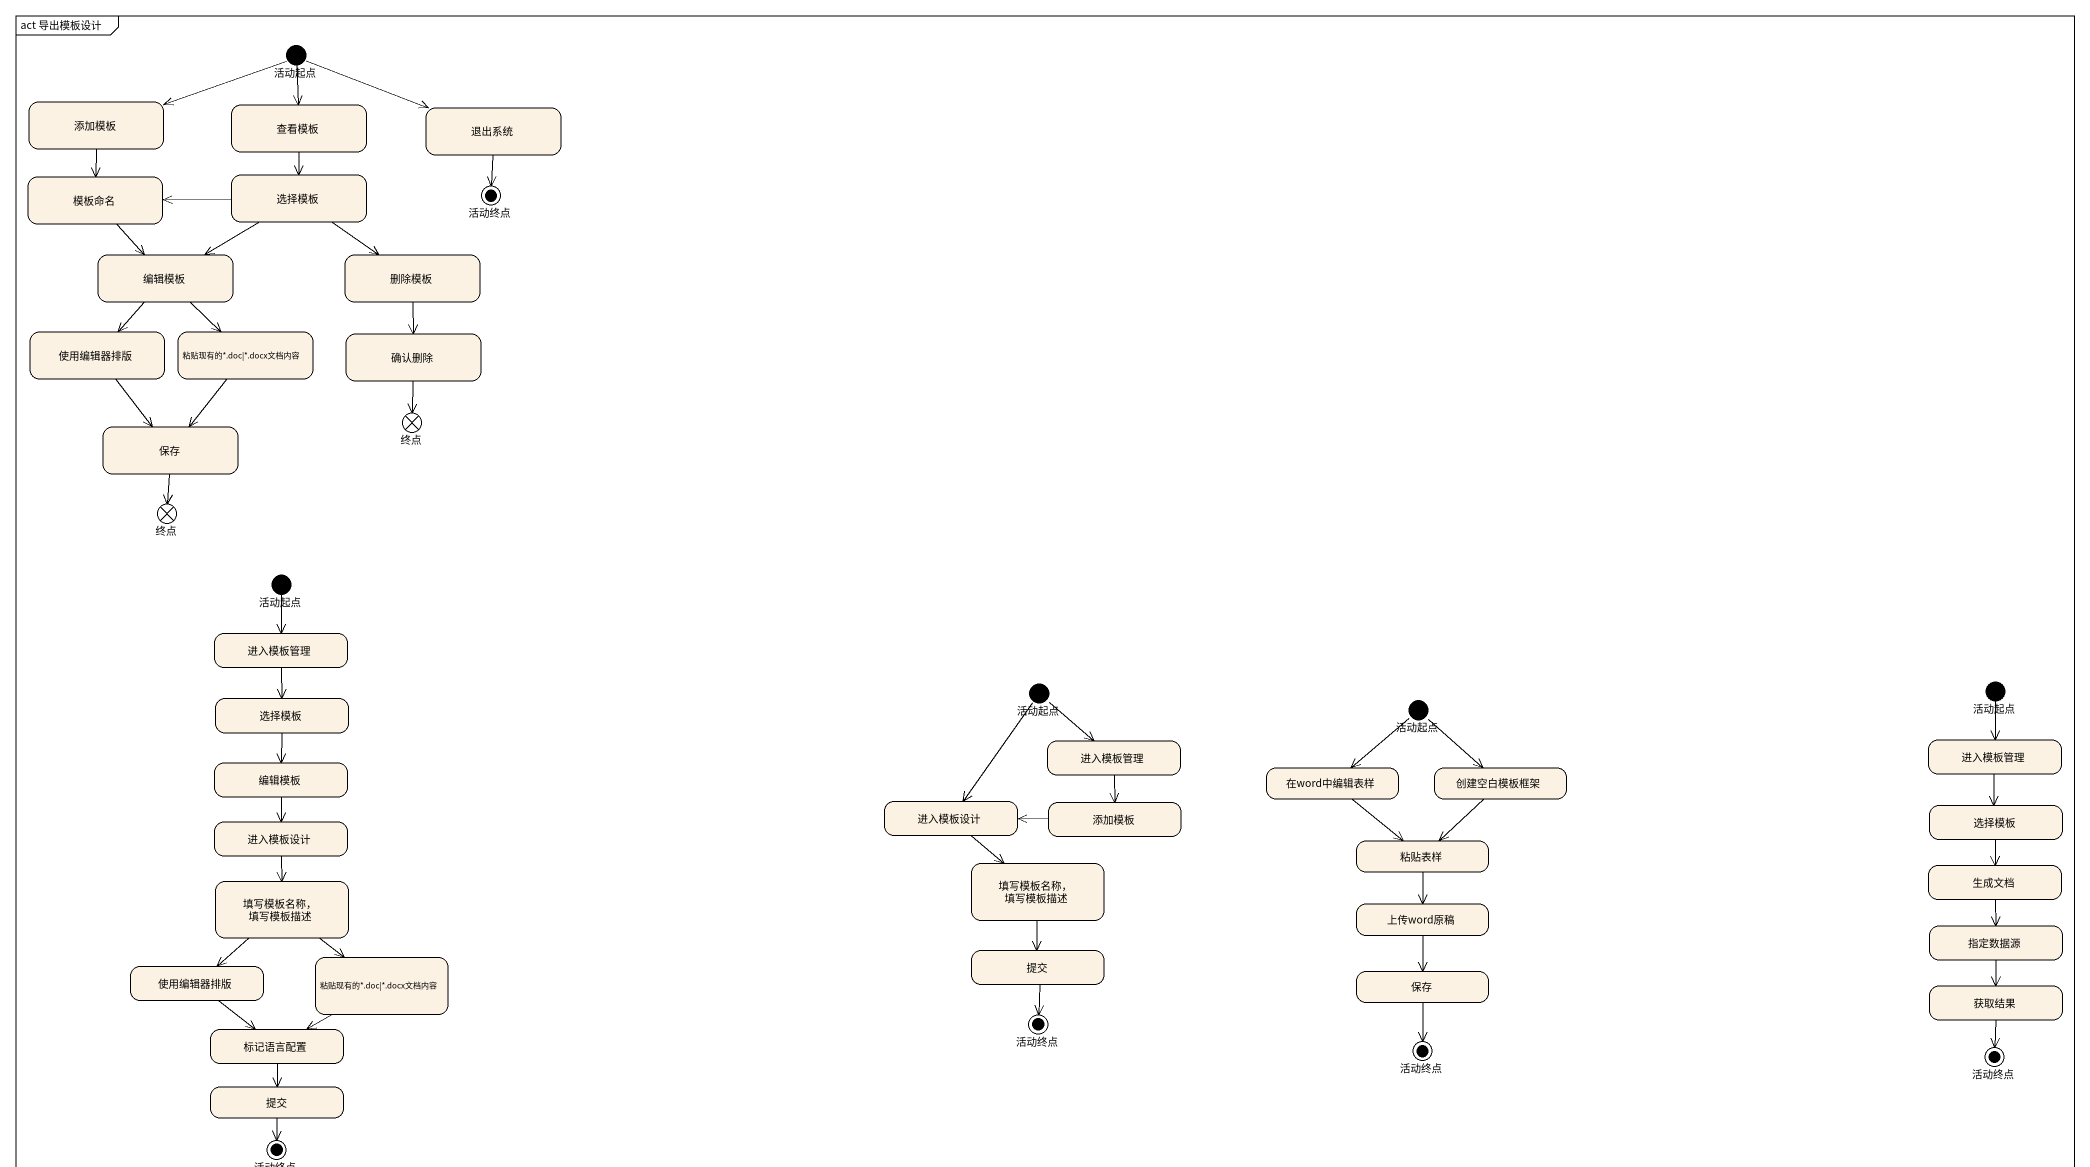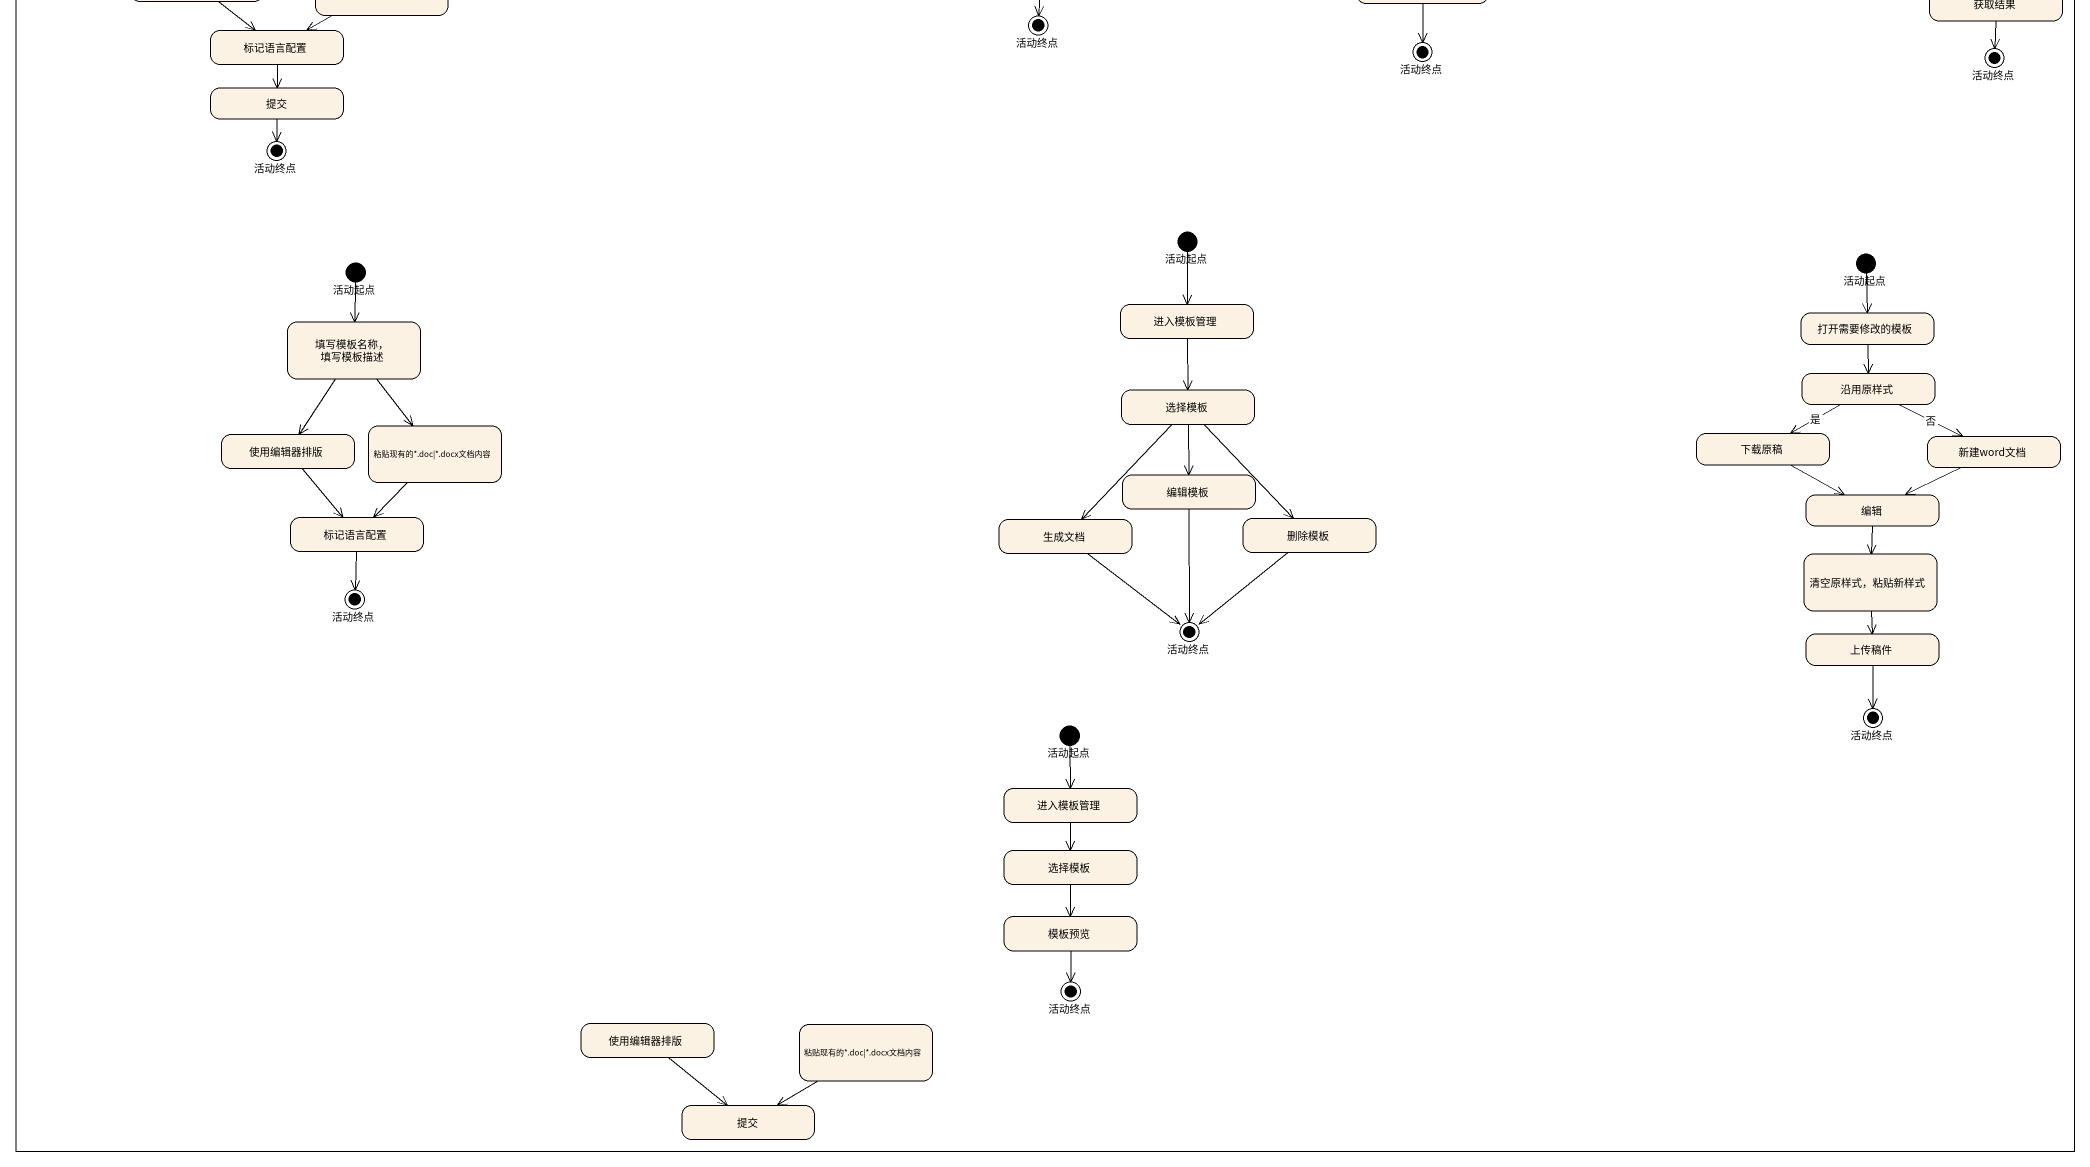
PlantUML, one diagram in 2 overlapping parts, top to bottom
@startuml
mainframe act 导出模板设计
hide empty description
state 活动起点 <<start>>
state 添加模板
state 查看模板
state 退出系统
state 模板命名
state 选择模板
state 活动终点 <<end>>
state 编辑模板
state 删除模板
state 使用编辑器排版
state "粘贴现有的*.doc|*.docx文档内容" as 粘贴现有的_doc_docx文档内容
state 确认删除
state 终点 <<end>>
state 保存
state "终点" as 终点_2 <<end>>
state "活动起点" as 活动起点_2 <<start>>
state 进入模板管理
state "活动起点" as 活动起点_3 <<start>>
state "活动起点" as 活动起点_4 <<start>>
state "选择模板" as 选择模板_2
state "活动起点" as 活动起点_5 <<start>>
state "编辑模板" as 编辑模板_2
state "进入模板管理" as 进入模板管理_2
state 在word中编辑表样
state 创建空白模板框架
state "进入模板管理" as 进入模板管理_3
state 进入模板设计
state "进入模板设计" as 进入模板设计_2
state "添加模板" as 添加模板_2
state "选择模板" as 选择模板_3
state "填写模板名称， 填写模板描述" as 填写模板名称_填写模板描述
state 粘贴表样
state 生成文档
state "填写模板名称， 填写模板描述" as 填写模板名称_填写模板描述_2
state 上传word原稿
state 提交
state 指定数据源
state "使用编辑器排版" as 使用编辑器排版_2
state "粘贴现有的*.doc|*.docx文档内容" as 粘贴现有的_doc_docx文档内容_2
state "保存" as 保存_2
state 获取结果
state 标记语言配置
state "活动终点" as 活动终点_2 <<end>>
state "活动终点" as 活动终点_3 <<end>>
state "提交" as 提交_2
state "活动终点" as 活动终点_4 <<end>>
state "活动终点" as 活动终点_5 <<end>>
state "活动起点" as 活动起点_6 <<start>>
state "活动起点" as 活动起点_7 <<start>>
state "活动起点" as 活动起点_8 <<start>>
state "进入模板管理" as 进入模板管理_4
state "填写模板名称， 填写模板描述" as 填写模板名称_填写模板描述_3
state 打开需要修改的模板
state "选择模板" as 选择模板_4
state 沿用原样式
state "使用编辑器排版" as 使用编辑器排版_3
state "粘贴现有的*.doc|*.docx文档内容" as 粘贴现有的_doc_docx文档内容_3
state 下载原稿
state 新建word文档
state "编辑模板" as 编辑模板_3
state "标记语言配置" as 标记语言配置_2
state "生成文档" as 生成文档_2
state "删除模板" as 删除模板_2
state 编辑
state "清空原样式，粘贴新样式" as 清空原样式_粘贴新样式
state "活动终点" as 活动终点_6 <<end>>
state "活动终点" as 活动终点_7 <<end>>
state 上传稿件
state "活动终点" as 活动终点_8 <<end>>
state "活动起点" as 活动起点_9 <<start>>
state "进入模板管理" as 进入模板管理_5
state "选择模板" as 选择模板_5
state 模板预览
state "使用编辑器排版" as 使用编辑器排版_4
state "活动终点" as 活动终点_9 <<end>>
state "粘贴现有的*.doc|*.docx文档内容" as 粘贴现有的_doc_docx文档内容_4
state "提交" as 提交_3
活动起点 -left-> 添加模板
活动起点 --> 查看模板
活动起点 -right-> 退出系统
添加模板 --> 模板命名
查看模板 --> 选择模板
退出系统 --> 活动终点
模板命名 --> 编辑模板
选择模板 -left-> 模板命名
选择模板 --> 编辑模板
选择模板 --> 删除模板
编辑模板 --> 使用编辑器排版
编辑模板 --> 粘贴现有的_doc_docx文档内容
删除模板 --> 确认删除
使用编辑器排版 --> 保存
粘贴现有的_doc_docx文档内容 --> 保存
确认删除 --> 终点
保存 --> 终点_2
活动起点_2 --> 进入模板管理
进入模板管理 --> 选择模板_2
活动起点_3 --> 进入模板管理_2
活动起点_3 --> 进入模板设计_2
活动起点_4 --> 进入模板管理_3
选择模板_2 --> 编辑模板_2
活动起点_5 --> 在word中编辑表样
活动起点_5 --> 创建空白模板框架
编辑模板_2 --> 进入模板设计
进入模板管理_2 --> 添加模板_2
在word中编辑表样 --> 粘贴表样
创建空白模板框架 --> 粘贴表样
进入模板管理_3 --> 选择模板_3
进入模板设计 --> 填写模板名称_填写模板描述_2
进入模板设计_2 --> 填写模板名称_填写模板描述
添加模板_2 -left-> 进入模板设计_2
选择模板_3 --> 生成文档
填写模板名称_填写模板描述 --> 提交
粘贴表样 --> 上传word原稿
生成文档 --> 指定数据源
填写模板名称_填写模板描述_2 --> 使用编辑器排版_2
填写模板名称_填写模板描述_2 --> 粘贴现有的_doc_docx文档内容_2
上传word原稿 --> 保存_2
提交 --> 活动终点_2
指定数据源 --> 获取结果
使用编辑器排版_2 --> 标记语言配置
粘贴现有的_doc_docx文档内容_2 -left-> 标记语言配置
保存_2 --> 活动终点_3
获取结果 --> 活动终点_4
标记语言配置 --> 提交_2
提交_2 --> 活动终点_5
活动起点_6 --> 填写模板名称_填写模板描述_3
活动起点_7 --> 进入模板管理_4
活动起点_8 --> 打开需要修改的模板
进入模板管理_4 --> 选择模板_4
填写模板名称_填写模板描述_3 --> 使用编辑器排版_3
填写模板名称_填写模板描述_3 --> 粘贴现有的_doc_docx文档内容_3
打开需要修改的模板 --> 沿用原样式
选择模板_4 --> 编辑模板_3
选择模板_4 --> 生成文档_2
选择模板_4 --> 删除模板_2
沿用原样式 -left-> 下载原稿 : 是
沿用原样式 -right-> 新建word文档 : 否
使用编辑器排版_3 --> 标记语言配置_2
粘贴现有的_doc_docx文档内容_3 --> 标记语言配置_2
下载原稿 -right-> 编辑
新建word文档 -left-> 编辑
编辑模板_3 --> 活动终点_7
标记语言配置_2 --> 活动终点_6
生成文档_2 --> 活动终点_7
删除模板_2 --> 活动终点_7
编辑 --> 清空原样式_粘贴新样式
清空原样式_粘贴新样式 --> 上传稿件
上传稿件 --> 活动终点_8
活动起点_9 --> 进入模板管理_5
进入模板管理_5 --> 选择模板_5
选择模板_5 --> 模板预览
模板预览 --> 活动终点_9
使用编辑器排版_4 --> 提交_3
粘贴现有的_doc_docx文档内容_4 -left-> 提交_3
@enduml
